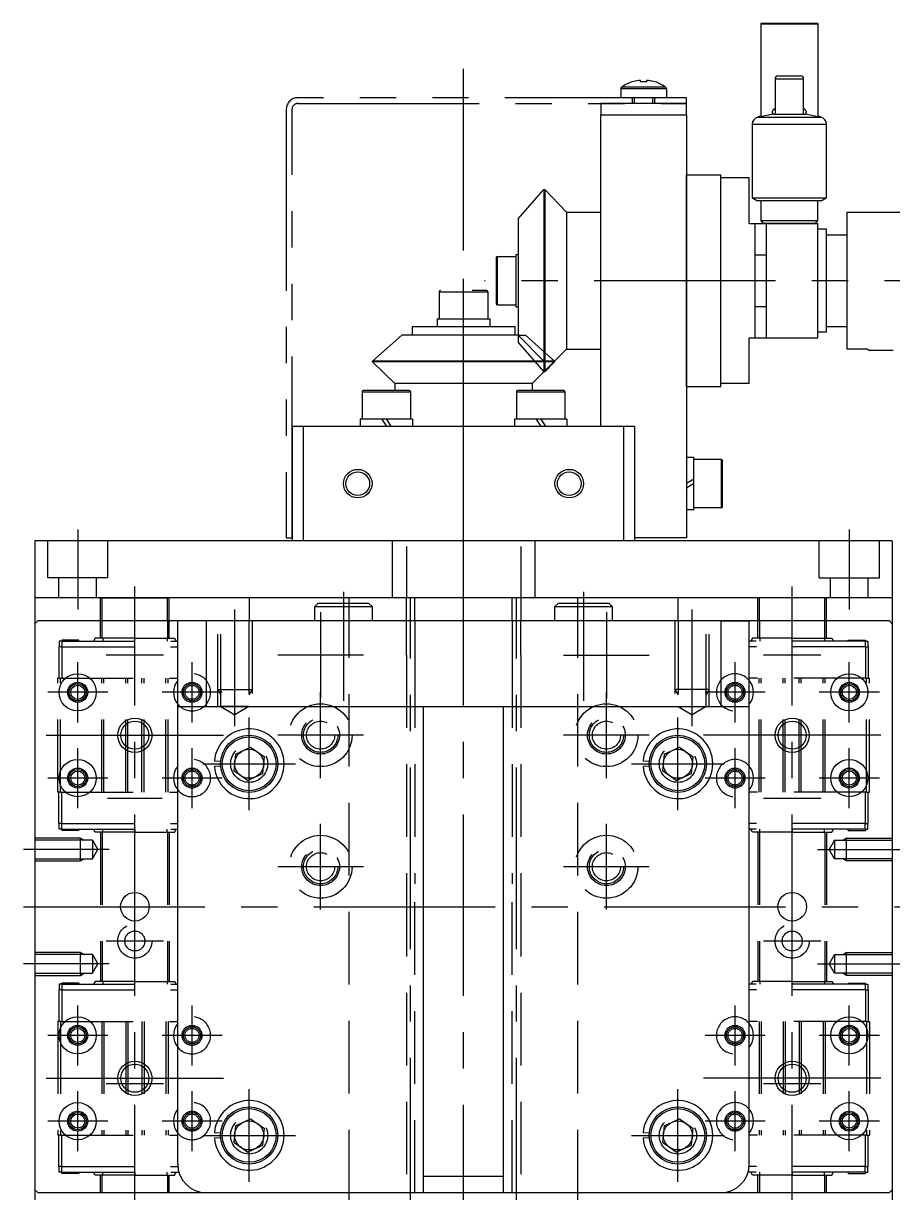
# Model space of a CAD drawing. Extents: x -62 to 551, y -16 to 598.
# Drawn here: x 321.6 to 473.7, y 116 to 320.5 of the extents above; entities that cross this region are included whole.
import ezdxf

# ---------------------------------------------------------------- set-up
doc = ezdxf.new("R2010")
doc.units = 0
for name, pattern in [('CENTER', [50.8, 31.75, -6.35, 6.35, -6.35]), ('DASHED', [19.05, 12.7, -6.35]), ('PHANTOM', [63.5, 31.75, -6.35, 6.35, -6.35, 6.35, -6.35])]:
    doc.linetypes.add(name, pattern=pattern)
doc.layers.get('0').update_dxf_attribs({"linetype": 'CONTINUOUS'})
doc.layers.add('CENTER', color=1, linetype='CENTER')
doc.layers.add('SCALE', color=7, linetype='CONTINUOUS')

msp = doc.modelspace()

# ---------------------------------------------------------------- linework, layer by layer
at = {"color": 7, "linetype": 'CONTINUOUS'}
for p, q in [((450.62, 320.5), (450.62, 320.38)), ((450.62, 320.38), (450.62, 304.12)), ((460.62, 320.38), (450.62, 320.38)), ((460.62, 320.5), (460.62, 320.38)), ((460.62, 320.38), (460.62, 304.12)), ((453.62, 311.3), (457.62, 311.3)), ((430.12, 309.04), (426.12, 309.04)), ((426.12, 309.04), (426.12, 307.5)), ((430.12, 309.33), (426.26, 309.33)), ((428.12, 310.29), (428.13, 310.27)), ((429.6, 310.52), (429.25, 310.52)), ((429.6, 310.27), (429.6, 310.52)), ((433.97, 309.33), (430.12, 309.33)), ((434.12, 309.04), (430.12, 309.04)), ((430.63, 310.52), (430.63, 310.27)), ((430.98, 310.52), (430.63, 310.52)), ((432.1, 310.27), (432.11, 310.29)), ((434.12, 309.04), (434.12, 307.5)), ((453.12, 310.8), (458.12, 310.8)), ((430.12, 307.5), (426.12, 307.5)), ((428.12, 307.3), (428.12, 306.5)), ((434.12, 307.5), (430.12, 307.5)), ((432.12, 306.5), (432.12, 307.3)), ((422.62, 306.5), (422.62, 304.5)), ((437.62, 306.5), (422.62, 306.5)), ((437.62, 304.5), (437.62, 306.5)), ((422.62, 304.5), (437.62, 304.5)), ((422.62, 250), (422.62, 304.5)), ((437.62, 304.5), (437.62, 230.5)), ((449.12, 302.86), (462.12, 302.86)), ((450.09, 304.12), (461.14, 304.12)), ((452.78, 304.62), (458.45, 304.62)), ((437.62, 257), (437.62, 294)), ((443.62, 257), (443.62, 294)), ((448.62, 293.5), (443.62, 293.5)), ((448.62, 285.5), (448.62, 293.5)), ((408.18, 286.32), (412.69, 291.43)), ((412.69, 291.43), (412.83, 291.43)), ((412.69, 291.43), (412.69, 275.5)), ((412.83, 291.43), (412.83, 275.5)), ((412.83, 291.43), (416.62, 287.5)), ((449.12, 290), (462.12, 290)), ((449.98, 289.5), (461.25, 289.5)), ((408.18, 286.32), (408.18, 275.5)), ((416.62, 287.5), (422.62, 287.5)), ((416.62, 287.5), (416.62, 275.5)), ((465.72, 287.5), (485.86, 287.5)), ((465.72, 263.5), (465.72, 287.5)), ((449.62, 265.5), (449.62, 285.5)), ((450.62, 286), (460.62, 286)), ((451.62, 265.5), (451.62, 285.5)), ((460.62, 265.5), (460.62, 285.5)), ((460.62, 266.5), (460.62, 284.5)), ((462.12, 284.5), (460.62, 284.5)), ((462.12, 266.5), (462.12, 284.5)), ((462.12, 283.5), (465.72, 283.5)), ((404.32, 279.5), (404.32, 271.5)), ((404.57, 279.75), (407.82, 279.75)), ((404.57, 271.25), (404.57, 279.75)), ((407.82, 280.1), (408.18, 280.1)), ((407.82, 270.9), (407.82, 280.1)), ((408.18, 275.5), (408.18, 265.94)), ((412.69, 275.5), (412.69, 259.58)), ((412.83, 275.5), (412.83, 259.58)), ((416.62, 275.5), (416.62, 263.5)), ((394.37, 273.55), (394.37, 268.8)), ((394.37, 273.55), (400.21, 273.55)), ((402.62, 273.8), (400.11, 273.8)), ((400.21, 273.55), (402.87, 273.55)), ((402.87, 273.55), (402.87, 268.8)), ((404.57, 271.25), (407.82, 271.25)), ((407.82, 270.9), (408.18, 270.9)), ((394.02, 268.8), (394.02, 267.5)), ((394.02, 268.8), (403.22, 268.8)), ((403.22, 268.8), (403.22, 267.5)), ((382.69, 261.43), (387.8, 265.94)), ((408.18, 265.94), (387.8, 265.94)), ((389.62, 267.5), (389.62, 265.94)), ((389.62, 267.5), (407.62, 267.5)), ((407.62, 267.5), (407.62, 265.94)), ((408.18, 265.94), (412.69, 261.43)), ((462.12, 266.5), (460.62, 266.5)), ((462.12, 267.5), (465.72, 267.5)), ((448.62, 257.5), (448.62, 265.5)), ((416.62, 263.5), (410.62, 257.5)), ((416.62, 263.5), (422.62, 263.5)), ((469.22, 263.5), (465.72, 263.5)), ((469.29, 263.51), (469.66, 263.3)), ((473.77, 263.3), (469.66, 263.3)), ((382.69, 261.29), (382.69, 261.43)), ((414.54, 261.43), (382.69, 261.43)), ((386.62, 257.5), (382.69, 261.29)), ((414.54, 261.29), (382.69, 261.29)), ((414.54, 261.29), (412.83, 259.58)), ((414.54, 261.43), (414.54, 261.29)), ((412.83, 259.58), (412.69, 259.58)), ((380.87, 256.05), (389.37, 256.05)), ((380.87, 256.05), (380.87, 251.3)), ((389.12, 256.3), (381.12, 256.3)), ((386.62, 257.5), (386.62, 256.3)), ((410.62, 257.5), (386.62, 257.5)), ((389.37, 256.05), (389.37, 251.3)), ((407.87, 256.05), (407.87, 251.3)), ((407.87, 256.05), (416.37, 256.05)), ((416.12, 256.3), (408.12, 256.3)), ((410.62, 257.5), (410.62, 256.3)), ((416.37, 256.05), (416.37, 251.3)), ((448.62, 257.5), (443.62, 257.5)), ((370.62, 250), (368.62, 250)), ((368.62, 250), (368.62, 230)), ((370.62, 230), (370.62, 250)), ((426.62, 250), (370.62, 250)), ((380.52, 251.3), (380.52, 250)), ((389.7, 251.3), (380.52, 251.3)), ((384.31, 251.3), (385.12, 250)), ((385.12, 251.3), (385.93, 250)), ((389.7, 251.3), (389.7, 250)), ((407.52, 251.3), (407.52, 250)), ((416.7, 251.3), (407.52, 251.3)), ((411.33, 251.3), (412.14, 250)), ((412.14, 251.3), (412.95, 250)), ((416.7, 251.3), (416.7, 250)), ((428.62, 250), (422.62, 250)), ((426.62, 250), (426.62, 230)), ((428.62, 230.5), (428.62, 250)), ((438.92, 244.6), (437.62, 244.6)), ((438.92, 235.4), (438.92, 244.6)), ((443.67, 244.25), (438.92, 244.25)), ((443.67, 244.25), (443.67, 240)), ((443.92, 240), (443.92, 244)), ((438.92, 240.81), (437.62, 240)), ((438.92, 240), (437.62, 239.19)), ((443.67, 240), (443.67, 235.75)), ((443.92, 236), (443.92, 240)), ((438.92, 235.4), (437.62, 235.4)), ((443.67, 235.75), (438.92, 235.75)), ((473.62, 230), (323.62, 230)), ((323.62, 230), (323.62, 0)), ((428.62, 230), (368.62, 230)), ((428.62, 230), (428.62, 230.5)), ((437.62, 230.5), (428.62, 230.5)), ((473.62, 230), (473.62, 0)), ((473.62, 220), (323.62, 220)), ((335.12, 220), (347.12, 220)), ((335.12, 216), (335.12, 220)), ((335.42, 216), (335.42, 220)), ((346.82, 216), (346.82, 220)), ((347.12, 216), (347.12, 220)), ((361.12, 220), (361.12, 216)), ((372.62, 218.5), (373.22, 219.1)), ((373.22, 219.1), (382.02, 219.1)), ((382.02, 219.1), (382.62, 218.5)), ((388.62, 216), (388.62, 220)), ((390.12, 216), (390.12, 220)), ((407.12, 216), (407.12, 220)), ((408.62, 220), (408.62, 216)), ((414.62, 218.5), (415.22, 219.1)), ((415.22, 219.1), (424.02, 219.1)), ((424.02, 219.1), (424.62, 218.5)), ((436.12, 220), (436.12, 216)), ((462.12, 220), (450.12, 220)), ((450.12, 216), (450.12, 220)), ((450.42, 216), (450.42, 220)), ((461.82, 216), (461.82, 220)), ((462.12, 216), (462.12, 220)), ((372.62, 218.5), (382.62, 218.5)), ((372.62, 216), (372.62, 218.5)), ((382.62, 218.5), (382.62, 216)), ((414.62, 218.5), (424.62, 218.5)), ((414.62, 216), (414.62, 218.5)), ((424.62, 218.5), (424.62, 216)), ((324.12, 216), (323.62, 215.5)), ((324.12, 216), (323.62, 215.5)), ((323.62, 215.5), (323.62, 116.5)), ((323.62, 215.5), (323.62, 116.5)), ((473.12, 216), (324.12, 216)), ((348.62, 121), (348.62, 216)), ((353.62, 216), (348.62, 216)), ((353.62, 216), (353.62, 201)), ((443.62, 216), (443.62, 201)), ((443.62, 216), (448.62, 216)), ((448.62, 121), (448.62, 216)), ((473.12, 216), (473.62, 215.5)), ((473.12, 216), (473.62, 215.5)), ((473.62, 215.5), (473.62, 116.5)), ((473.62, 215.5), (473.62, 116.5)), ((348.62, 201), (448.62, 201)), ((391.62, 116), (391.62, 201)), ((405.62, 116), (405.62, 201)), ((358.72, 192.69), (358.45, 189.77)), ((358.72, 192.69), (361.38, 193.92)), ((361.38, 193.92), (363.78, 192.23)), ((363.52, 189.31), (363.78, 192.23)), ((433.72, 192.69), (433.45, 189.77)), ((433.72, 192.69), (436.38, 193.92)), ((436.38, 193.92), (438.78, 192.23)), ((438.52, 189.31), (438.78, 192.23)), ((356.13, 191.39), (355.04, 191.48)), ((356.13, 190.61), (355.04, 190.52)), ((431.13, 191.39), (430.04, 191.48)), ((431.13, 190.61), (430.04, 190.52)), ((360.85, 188.08), (358.45, 189.77)), ((360.85, 188.08), (363.52, 189.31)), ((435.85, 188.08), (433.45, 189.77)), ((435.85, 188.08), (438.52, 189.31)), ((358.72, 127.69), (361.38, 128.92)), ((361.38, 128.92), (363.78, 127.23)), ((433.72, 127.69), (436.38, 128.92)), ((436.38, 128.92), (438.78, 127.23)), ((358.72, 127.69), (358.45, 124.77)), ((363.52, 124.31), (363.78, 127.23)), ((433.72, 127.69), (433.45, 124.77)), ((438.52, 124.31), (438.78, 127.23)), ((356.13, 126.39), (355.04, 126.48)), ((356.13, 125.61), (355.04, 125.52)), ((360.85, 123.08), (358.45, 124.77)), ((431.13, 126.39), (430.04, 126.48)), ((431.13, 125.61), (430.04, 125.52)), ((435.85, 123.08), (433.45, 124.77)), ((360.85, 123.08), (363.52, 124.31)), ((435.85, 123.08), (438.52, 124.31)), ((391.62, 118.86), (405.62, 118.86)), ((324.12, 116), (323.62, 116.5)), ((324.12, 116), (323.62, 116.5)), ((324.12, 116), (473.12, 116)), ((473.12, 116), (473.62, 116.5)), ((473.12, 116), (473.62, 116.5))]:
    msp.add_line(p, q, dxfattribs=at)
at = {"color": 3, "linetype": 'PHANTOM'}
for p, q in [((437.62, 307.5), (369.62, 307.5)), ((437.62, 306.5), (437.62, 307.5)), ((437.62, 306.5), (437.62, 307.5)), ((367.62, 305.5), (367.62, 230.5)), ((368.62, 230.5), (368.62, 305.5)), ((369.62, 306.5), (437.62, 306.5)), ((367.62, 230.5), (368.62, 230.5))]:
    msp.add_line(p, q, dxfattribs=at)
at = {"color": 3, "linetype": 'CONTINUOUS'}
for p, q in [((428.5, 307.5), (428.5, 306.5)), ((431.74, 306.5), (431.74, 307.5))]:
    msp.add_line(p, q, dxfattribs=at)
at = {"color": 7}
msp.add_line((460.12, 285.5), (451.12, 285.5), dxfattribs=at)
at = {"color": 3, "linetype": 'DASHED'}
for p, q in [((408.18, 265.94), (409.44, 265.94)), ((408.18, 265.94), (408.18, 264.68)), ((409.44, 265.94), (414.54, 261.43)), ((408.18, 264.68), (412.69, 259.58)), ((469.22, 263.56), (469.29, 263.51)), ((325.87, 223.5), (325.87, 230)), ((336.37, 223.5), (336.37, 230)), ((386.12, 230), (386.12, 220)), ((411.12, 230), (411.12, 220)), ((460.87, 223.5), (460.87, 230)), ((471.37, 223.5), (471.37, 230)), ((388.62, 229), (388.62, 220)), ((408.62, 229), (408.62, 220)), ((336.37, 223.5), (325.87, 223.5)), ((327.82, 220), (327.82, 223.5)), ((334.42, 220), (334.42, 223.5)), ((460.87, 223.5), (471.37, 223.5)), ((462.82, 220), (462.82, 223.5)), ((469.42, 220), (469.42, 223.5)), ((378.62, 0), (378.62, 220)), ((418.62, 0), (418.62, 220)), ((335.12, 212.95), (335.12, 216)), ((335.42, 212.95), (335.42, 216)), ((346.82, 216), (346.82, 212.95)), ((347.12, 212.95), (347.12, 216)), ((355.62, 201), (355.62, 216)), ((356.16, 201), (356.16, 216)), ((361.08, 216), (361.08, 201)), ((361.62, 216), (361.62, 201)), ((388.62, 210), (388.62, 216)), ((388.62, 210), (388.62, 216)), ((390.12, 216), (390.12, 210)), ((390.12, 216), (390.12, 210)), ((407.12, 216), (407.12, 210)), ((407.12, 216), (407.12, 210)), ((408.62, 210), (408.62, 216)), ((408.62, 210), (408.62, 216)), ((435.62, 216), (435.62, 201)), ((436.16, 216), (436.16, 201)), ((441.08, 201), (441.08, 216)), ((441.62, 201), (441.62, 216)), ((450.12, 212.95), (450.12, 216)), ((450.42, 216), (450.42, 212.95)), ((461.82, 212.95), (461.82, 216)), ((462.12, 212.95), (462.12, 216)), ((334.19, 212.95), (333.89, 212.45)), ((335.49, 212.95), (334.19, 212.95)), ((335.49, 212.95), (335.49, 212.45)), ((341.12, 212.95), (335.49, 212.95)), ((341.12, 212.95), (346.75, 212.95)), ((341.12, 212.45), (341.12, 212.95)), ((346.75, 212.95), (346.75, 212.45)), ((346.75, 212.95), (348.05, 212.95)), ((348.05, 212.95), (348.35, 212.45)), ((449.19, 212.95), (448.89, 212.45)), ((450.49, 212.95), (449.19, 212.95)), ((450.49, 212.95), (450.49, 212.45)), ((456.12, 212.95), (450.49, 212.95)), ((456.12, 212.95), (461.75, 212.95)), ((456.12, 212.45), (456.12, 212.95)), ((461.75, 212.95), (461.75, 212.45)), ((461.75, 212.95), (463.05, 212.95)), ((463.05, 212.95), (463.35, 212.45)), ((328.32, 211.45), (327.82, 211.45)), ((327.82, 211.45), (327.82, 205.95)), ((327.87, 212.45), (327.87, 211.45)), ((328.37, 212.45), (327.87, 212.45)), ((328.32, 212.65), (328.32, 212.45)), ((331.32, 212.65), (328.32, 212.65)), ((328.32, 211.45), (348.62, 211.45)), ((328.32, 211.45), (328.32, 205.95)), ((328.37, 212.45), (348.62, 212.45)), ((328.37, 212.45), (328.37, 211.45)), ((331.32, 212.45), (331.32, 212.65)), ((468.87, 212.45), (448.62, 212.45)), ((468.92, 211.45), (448.62, 211.45)), ((465.92, 212.45), (465.92, 212.65)), ((465.92, 212.65), (468.92, 212.65)), ((468.87, 212.45), (468.87, 211.45)), ((468.87, 212.45), (469.37, 212.45)), ((468.92, 212.65), (468.92, 212.45)), ((468.92, 211.45), (468.92, 205.95)), ((468.92, 211.45), (469.42, 211.45)), ((469.37, 212.45), (469.37, 211.45)), ((469.42, 211.45), (469.42, 205.95)), ((388.62, 210), (388.62, 170)), ((388.62, 210), (388.62, 170)), ((390.12, 210), (390.12, 170)), ((390.12, 210), (390.12, 170)), ((407.12, 210), (407.12, 170)), ((407.12, 210), (407.12, 170)), ((408.62, 210), (408.62, 170)), ((408.62, 210), (408.62, 170)), ((327.62, 186.05), (327.62, 205.95)), ((328.12, 205.95), (327.62, 205.95)), ((328.12, 205.95), (348.62, 205.95)), ((328.12, 186.05), (328.12, 205.95)), ((335.32, 186.05), (335.32, 205.95)), ((335.72, 186.05), (335.72, 205.95)), ((339.52, 186.05), (339.52, 205.95)), ((339.92, 186.05), (339.92, 205.95)), ((342.32, 186.05), (342.32, 205.95)), ((342.72, 186.05), (342.72, 205.95)), ((346.52, 186.05), (346.52, 205.95)), ((346.92, 186.05), (346.92, 205.95)), ((469.12, 205.95), (448.62, 205.95)), ((450.32, 186.05), (450.32, 205.95)), ((450.72, 186.05), (450.72, 205.95)), ((454.52, 186.05), (454.52, 205.95)), ((454.92, 186.05), (454.92, 205.95)), ((457.32, 186.05), (457.32, 205.95)), ((457.72, 186.05), (457.72, 205.95)), ((461.52, 186.05), (461.52, 205.95)), ((461.92, 186.05), (461.92, 205.95)), ((469.12, 186.05), (469.12, 205.95)), ((469.12, 205.95), (469.62, 205.95)), ((469.62, 186.05), (469.62, 205.95)), ((355.62, 204), (361.62, 204)), ((355.62, 204), (356.16, 203.06)), ((361.62, 204), (361.08, 203.06)), ((441.62, 204), (435.62, 204)), ((435.62, 204), (436.16, 203.06)), ((441.62, 204), (441.08, 203.06)), ((356.16, 201), (358.62, 199.58)), ((361.08, 201), (356.16, 201)), ((361.08, 201), (358.62, 199.58)), ((436.16, 201), (441.08, 201)), ((436.16, 201), (438.62, 199.58)), ((441.08, 201), (438.62, 199.58)), ((328.12, 186.05), (327.62, 186.05)), ((327.82, 180.55), (327.82, 186.05)), ((328.12, 186.05), (348.62, 186.05)), ((328.32, 180.55), (328.32, 186.05)), ((469.12, 186.05), (448.62, 186.05)), ((468.92, 180.55), (468.92, 186.05)), ((469.12, 186.05), (469.62, 186.05)), ((469.42, 180.55), (469.42, 186.05)), ((328.32, 180.55), (327.82, 180.55)), ((327.87, 179.55), (327.87, 180.55)), ((328.32, 180.55), (348.62, 180.55)), ((328.37, 179.55), (328.37, 180.55)), ((468.92, 180.55), (448.62, 180.55)), ((468.87, 179.55), (468.87, 180.55)), ((468.92, 180.55), (469.42, 180.55)), ((469.37, 179.55), (469.37, 180.55)), ((331.62, 178), (323.62, 178)), ((328.37, 179.55), (327.87, 179.55)), ((328.32, 179.55), (328.32, 179.35)), ((331.32, 179.35), (328.32, 179.35)), ((328.37, 179.55), (348.62, 179.55)), ((331.32, 179.35), (331.32, 179.55)), ((331.62, 178), (332.27, 177.62)), ((331.62, 174), (331.62, 178)), ((334.19, 179.05), (333.89, 179.55)), ((335.49, 179.05), (334.19, 179.05)), ((335.12, 179.05), (335.12, 152.95)), ((335.42, 179.05), (335.42, 152.95)), ((335.49, 179.05), (335.49, 179.55)), ((341.12, 179.05), (335.49, 179.05)), ((341.12, 179.55), (341.12, 179.05)), ((341.12, 179.05), (346.75, 179.05)), ((346.75, 179.05), (346.75, 179.55)), ((346.75, 179.05), (348.05, 179.05)), ((346.82, 179.05), (346.82, 152.95)), ((347.12, 179.05), (347.12, 152.95)), ((348.05, 179.05), (348.35, 179.55)), ((468.87, 179.55), (448.62, 179.55)), ((449.19, 179.05), (448.89, 179.55)), ((450.49, 179.05), (449.19, 179.05)), ((450.12, 179.05), (450.12, 152.95)), ((450.42, 179.05), (450.42, 152.95)), ((450.49, 179.05), (450.49, 179.55)), ((456.12, 179.05), (450.49, 179.05)), ((456.12, 179.55), (456.12, 179.05)), ((456.12, 179.05), (461.75, 179.05)), ((461.75, 179.05), (461.75, 179.55)), ((461.75, 179.05), (463.05, 179.05)), ((461.82, 179.05), (461.82, 152.95)), ((462.12, 179.05), (462.12, 152.95)), ((463.05, 179.05), (463.35, 179.55)), ((465.62, 178), (464.96, 177.62)), ((465.62, 178), (473.62, 178)), ((465.62, 174), (465.62, 178)), ((465.92, 179.35), (465.92, 179.55)), ((465.92, 179.35), (468.92, 179.35)), ((468.87, 179.55), (469.37, 179.55)), ((468.92, 179.55), (468.92, 179.35)), ((333.72, 177.62), (323.62, 177.62)), ((333.72, 177.62), (334.65, 176)), ((333.72, 177.62), (333.72, 174.38)), ((333.72, 174.38), (334.65, 176)), ((463.52, 177.62), (462.58, 176)), ((463.52, 174.38), (462.58, 176)), ((463.52, 177.62), (473.62, 177.62)), ((463.52, 177.62), (463.52, 174.38)), ((323.62, 174.38), (333.72, 174.38)), ((323.62, 174), (331.62, 174)), ((331.62, 174), (332.27, 174.38)), ((473.62, 174.38), (463.52, 174.38)), ((465.62, 174), (464.96, 174.38)), ((473.62, 174), (465.62, 174)), ((388.62, 170), (388.62, 116)), ((390.12, 116), (390.12, 170)), ((407.12, 116), (407.12, 170)), ((408.62, 170), (408.62, 116)), ((331.62, 158), (323.62, 158)), ((333.72, 157.62), (323.62, 157.62)), ((331.62, 158), (332.27, 157.62)), ((331.62, 154), (331.62, 158)), ((333.72, 157.62), (334.65, 156)), ((333.72, 157.62), (333.72, 154.38)), ((463.52, 157.62), (462.58, 156)), ((463.52, 157.62), (473.62, 157.62)), ((463.52, 157.62), (463.52, 154.38)), ((465.62, 158), (464.96, 157.62)), ((465.62, 158), (473.62, 158)), ((465.62, 154), (465.62, 158)), ((333.72, 154.38), (334.65, 156)), ((463.52, 154.38), (462.58, 156)), ((323.62, 154.38), (333.72, 154.38)), ((323.62, 154), (331.62, 154)), ((331.62, 154), (332.27, 154.38)), ((473.62, 154.38), (463.52, 154.38)), ((465.62, 154), (464.96, 154.38)), ((473.62, 154), (465.62, 154)), ((327.82, 151.45), (327.82, 145.95)), ((328.32, 151.45), (327.82, 151.45)), ((327.87, 152.45), (327.87, 151.45)), ((328.37, 152.45), (327.87, 152.45)), ((328.32, 152.45), (328.32, 152.65)), ((331.32, 152.65), (328.32, 152.65)), ((328.32, 151.45), (348.62, 151.45)), ((328.32, 151.45), (328.32, 145.95)), ((328.37, 152.45), (348.62, 152.45)), ((328.37, 152.45), (328.37, 151.45)), ((331.32, 152.65), (331.32, 152.45)), ((334.19, 152.95), (333.89, 152.45)), ((335.49, 152.95), (334.19, 152.95)), ((341.12, 152.95), (335.49, 152.95)), ((335.49, 152.95), (335.49, 152.45)), ((341.12, 152.95), (346.75, 152.95)), ((341.12, 152.45), (341.12, 152.95)), ((346.75, 152.95), (348.05, 152.95)), ((346.75, 152.95), (346.75, 152.45)), ((348.05, 152.95), (348.35, 152.45)), ((468.87, 152.45), (448.62, 152.45)), ((468.92, 151.45), (448.62, 151.45)), ((449.19, 152.95), (448.89, 152.45)), ((450.49, 152.95), (449.19, 152.95)), ((456.12, 152.95), (450.49, 152.95)), ((450.49, 152.95), (450.49, 152.45)), ((456.12, 152.95), (461.75, 152.95)), ((456.12, 152.45), (456.12, 152.95)), ((461.75, 152.95), (461.75, 152.45)), ((461.75, 152.95), (463.05, 152.95)), ((463.05, 152.95), (463.35, 152.45)), ((465.92, 152.65), (465.92, 152.45)), ((465.92, 152.65), (468.92, 152.65)), ((468.87, 152.45), (468.87, 151.45)), ((468.87, 152.45), (469.37, 152.45)), ((468.92, 152.45), (468.92, 152.65)), ((468.92, 151.45), (468.92, 145.95)), ((468.92, 151.45), (469.42, 151.45)), ((469.37, 152.45), (469.37, 151.45)), ((469.42, 151.45), (469.42, 145.95)), ((327.62, 145.95), (327.62, 126.05)), ((328.12, 145.95), (327.62, 145.95)), ((328.12, 145.95), (348.62, 145.95)), ((328.12, 145.95), (328.12, 126.05)), ((335.32, 145.95), (335.32, 126.05)), ((335.72, 145.95), (335.72, 126.05)), ((339.52, 145.95), (339.52, 126.05)), ((339.92, 145.95), (339.92, 126.05)), ((342.32, 145.95), (342.32, 126.05)), ((342.72, 145.95), (342.72, 126.05)), ((346.52, 145.95), (346.52, 126.05)), ((346.92, 145.95), (346.92, 126.05)), ((469.12, 145.95), (448.62, 145.95)), ((450.32, 145.95), (450.32, 126.05)), ((450.72, 145.95), (450.72, 126.05)), ((454.52, 145.95), (454.52, 126.05)), ((454.92, 145.95), (454.92, 126.05)), ((457.32, 145.95), (457.32, 126.05)), ((457.72, 145.95), (457.72, 126.05)), ((461.52, 145.95), (461.52, 126.05)), ((461.92, 145.95), (461.92, 126.05)), ((469.12, 145.95), (469.12, 126.05)), ((469.12, 145.95), (469.62, 145.95)), ((469.62, 145.95), (469.62, 126.05)), ((328.12, 126.05), (327.62, 126.05)), ((327.82, 120.55), (327.82, 126.05)), ((328.12, 126.05), (348.62, 126.05)), ((328.32, 120.55), (328.32, 126.05)), ((469.12, 126.05), (448.62, 126.05)), ((468.92, 120.55), (468.92, 126.05)), ((469.12, 126.05), (469.62, 126.05)), ((469.42, 120.55), (469.42, 126.05)), ((328.32, 120.55), (327.82, 120.55)), ((327.87, 119.55), (327.87, 120.55)), ((328.37, 119.55), (327.87, 119.55)), ((328.32, 120.55), (348.64, 120.55)), ((328.32, 119.35), (328.32, 119.55)), ((331.32, 119.35), (328.32, 119.35)), ((328.37, 119.55), (328.37, 120.55)), ((328.37, 119.55), (348.83, 119.55)), ((331.32, 119.55), (331.32, 119.35)), ((334.19, 119.05), (333.89, 119.55)), ((335.49, 119.05), (334.19, 119.05)), ((335.12, 116), (335.12, 119.05)), ((335.42, 116), (335.42, 119.05)), ((335.49, 119.05), (335.49, 119.55)), ((341.12, 119.05), (335.49, 119.05)), ((341.12, 119.55), (341.12, 119.05)), ((341.12, 119.05), (346.75, 119.05)), ((346.75, 119.05), (346.75, 119.55)), ((346.75, 119.05), (348.05, 119.05)), ((346.82, 119.05), (346.82, 116)), ((347.12, 116), (347.12, 119.05)), ((348.05, 119.05), (348.35, 119.55)), ((468.87, 119.55), (448.4, 119.55)), ((468.92, 120.55), (448.6, 120.55)), ((449.19, 119.05), (448.89, 119.55)), ((450.49, 119.05), (449.19, 119.05)), ((450.12, 116), (450.12, 119.05)), ((450.42, 119.05), (450.42, 116)), ((450.49, 119.05), (450.49, 119.55)), ((456.12, 119.05), (450.49, 119.05)), ((456.12, 119.55), (456.12, 119.05)), ((456.12, 119.05), (461.75, 119.05)), ((461.75, 119.05), (461.75, 119.55)), ((461.75, 119.05), (463.05, 119.05)), ((461.82, 116), (461.82, 119.05)), ((462.12, 116), (462.12, 119.05)), ((463.05, 119.05), (463.35, 119.55)), ((465.92, 119.55), (465.92, 119.35)), ((465.92, 119.35), (468.92, 119.35)), ((468.87, 119.55), (468.87, 120.55)), ((468.87, 119.55), (469.37, 119.55)), ((468.92, 120.55), (469.42, 120.55)), ((468.92, 119.35), (468.92, 119.55)), ((469.37, 119.55), (469.37, 120.55))]:
    msp.add_line(p, q, dxfattribs=at)
at = {"color": 7}
for points in [[(460.62, 320.5, 0), (460.46, 320.5, 0), (460.3, 320.5, 0), (460.14, 320.5, 0), (459.98, 320.5, 0), (459.82, 320.5, 0), (459.66, 320.5, 0), (459.51, 320.5, 0), (459.35, 320.5, 0), (459.19, 320.5, 0), (459.03, 320.5, 0), (458.87, 320.5, 0), (458.71, 320.5, 0), (458.55, 320.5, 0), (458.39, 320.5, 0), (458.24, 320.5, 0), (458.08, 320.5, 0), (457.92, 320.5, 0), (457.76, 320.5, 0), (457.6, 320.5, 0), (457.44, 320.5, 0), (457.28, 320.5, 0), (457.12, 320.5, 0), (456.97, 320.5, 0), (456.81, 320.5, 0), (456.65, 320.5, 0), (456.49, 320.5, 0), (456.33, 320.5, 0), (456.17, 320.5, 0), (456.01, 320.5, 0), (455.85, 320.5, 0), (455.7, 320.5, 0), (455.54, 320.5, 0), (455.38, 320.5, 0), (455.22, 320.5, 0), (455.06, 320.5, 0), (454.9, 320.5, 0), (454.74, 320.5, 0), (454.58, 320.5, 0), (454.43, 320.5, 0), (454.27, 320.5, 0), (454.11, 320.5, 0), (453.95, 320.5, 0), (453.79, 320.5, 0), (453.63, 320.5, 0), (453.47, 320.5, 0), (453.31, 320.5, 0), (453.16, 320.5, 0), (453, 320.5, 0), (452.84, 320.5, 0), (452.68, 320.5, 0), (452.52, 320.5, 0), (452.36, 320.5, 0), (452.2, 320.5, 0), (452.04, 320.5, 0), (451.89, 320.5, 0), (451.73, 320.5, 0), (451.57, 320.5, 0), (451.41, 320.5, 0), (451.25, 320.5, 0), (451.09, 320.5, 0), (450.93, 320.5, 0), (450.78, 320.5, 0), (450.62, 320.5, 0)], [(453.12, 310.8, 0), (453.12, 310.7, 0), (453.12, 310.6, 0), (453.12, 310.5, 0), (453.12, 310.41, 0), (453.12, 310.31, 0), (453.12, 310.21, 0), (453.12, 310.11, 0), (453.12, 310.01, 0), (453.12, 309.92, 0), (453.12, 309.82, 0), (453.12, 309.72, 0), (453.12, 309.62, 0), (453.12, 309.52, 0), (453.12, 309.43, 0), (453.12, 309.33, 0), (453.12, 309.23, 0), (453.12, 309.13, 0), (453.12, 309.03, 0), (453.12, 308.94, 0), (453.12, 308.84, 0), (453.12, 308.74, 0), (453.12, 308.64, 0), (453.12, 308.54, 0), (453.12, 308.45, 0), (453.12, 308.35, 0), (453.12, 308.25, 0), (453.12, 308.15, 0), (453.12, 308.05, 0), (453.12, 307.96, 0), (453.12, 307.86, 0), (453.12, 307.76, 0), (453.12, 307.66, 0), (453.12, 307.56, 0), (453.12, 307.46, 0), (453.12, 307.37, 0), (453.12, 307.27, 0), (453.12, 307.17, 0), (453.12, 307.07, 0), (453.12, 306.97, 0), (453.12, 306.88, 0), (453.12, 306.78, 0), (453.12, 306.68, 0), (453.12, 306.58, 0), (453.12, 306.48, 0), (453.12, 306.39, 0), (453.12, 306.29, 0), (453.12, 306.19, 0), (453.12, 306.09, 0), (453.12, 305.99, 0), (453.12, 305.9, 0), (453.12, 305.8, 0), (453.12, 305.7, 0), (453.12, 305.6, 0), (453.12, 305.5, 0), (453.12, 305.4, 0), (453.12, 305.31, 0), (453.12, 305.21, 0), (453.12, 305.11, 0), (453.12, 305.01, 0), (453.12, 304.92, 0), (453.12, 304.82, 0), (453.12, 304.72, 0), (453.12, 304.62, 0)], [(458.12, 304.62, 0), (458.12, 304.72, 0), (458.12, 304.82, 0), (458.12, 304.92, 0), (458.12, 305.01, 0), (458.12, 305.11, 0), (458.12, 305.21, 0), (458.12, 305.31, 0), (458.12, 305.4, 0), (458.12, 305.5, 0), (458.12, 305.6, 0), (458.12, 305.7, 0), (458.12, 305.8, 0), (458.12, 305.9, 0), (458.12, 305.99, 0), (458.12, 306.09, 0), (458.12, 306.19, 0), (458.12, 306.29, 0), (458.12, 306.39, 0), (458.12, 306.48, 0), (458.12, 306.58, 0), (458.12, 306.68, 0), (458.12, 306.78, 0), (458.12, 306.88, 0), (458.12, 306.97, 0), (458.12, 307.07, 0), (458.12, 307.17, 0), (458.12, 307.27, 0), (458.12, 307.37, 0), (458.12, 307.46, 0), (458.12, 307.56, 0), (458.12, 307.66, 0), (458.12, 307.76, 0), (458.12, 307.86, 0), (458.12, 307.96, 0), (458.12, 308.05, 0), (458.12, 308.15, 0), (458.12, 308.25, 0), (458.12, 308.35, 0), (458.12, 308.45, 0), (458.12, 308.54, 0), (458.12, 308.64, 0), (458.12, 308.74, 0), (458.12, 308.84, 0), (458.12, 308.94, 0), (458.12, 309.03, 0), (458.12, 309.13, 0), (458.12, 309.23, 0), (458.12, 309.33, 0), (458.12, 309.43, 0), (458.12, 309.52, 0), (458.12, 309.62, 0), (458.12, 309.72, 0), (458.12, 309.82, 0), (458.12, 309.92, 0), (458.12, 310.01, 0), (458.12, 310.11, 0), (458.12, 310.21, 0), (458.12, 310.31, 0), (458.12, 310.41, 0), (458.12, 310.5, 0), (458.12, 310.6, 0), (458.12, 310.7, 0), (458.12, 310.8, 0)], [(449.12, 302.86, 0), (449.12, 302.66, 0), (449.12, 302.45, 0), (449.12, 302.25, 0), (449.12, 302.05, 0), (449.12, 301.84, 0), (449.12, 301.64, 0), (449.12, 301.43, 0), (449.12, 301.23, 0), (449.12, 301.02, 0), (449.12, 300.82, 0), (449.12, 300.62, 0), (449.12, 300.41, 0), (449.12, 300.21, 0), (449.12, 300, 0), (449.12, 299.8, 0), (449.12, 299.59, 0), (449.12, 299.39, 0), (449.12, 299.19, 0), (449.12, 298.98, 0), (449.12, 298.78, 0), (449.12, 298.57, 0), (449.12, 298.37, 0), (449.12, 298.17, 0), (449.12, 297.96, 0), (449.12, 297.76, 0), (449.12, 297.55, 0), (449.12, 297.35, 0), (449.12, 297.14, 0), (449.12, 296.94, 0), (449.12, 296.74, 0), (449.12, 296.53, 0), (449.12, 296.33, 0), (449.12, 296.12, 0), (449.12, 295.92, 0), (449.12, 295.72, 0), (449.12, 295.51, 0), (449.12, 295.31, 0), (449.12, 295.1, 0), (449.12, 294.9, 0), (449.12, 294.69, 0), (449.12, 294.49, 0), (449.12, 294.29, 0), (449.12, 294.08, 0), (449.12, 293.88, 0), (449.12, 293.68, 0), (449.12, 293.47, 0), (449.12, 293.27, 0), (449.12, 293.06, 0), (449.12, 292.86, 0), (449.12, 292.65, 0), (449.12, 292.45, 0), (449.12, 292.24, 0), (449.12, 292.04, 0), (449.12, 291.84, 0), (449.12, 291.63, 0), (449.12, 291.43, 0), (449.12, 291.23, 0), (449.12, 291.02, 0), (449.12, 290.82, 0), (449.12, 290.61, 0), (449.12, 290.41, 0), (449.12, 290.2, 0), (449.12, 290, 0)], [(462.12, 290, 0), (462.12, 290.2, 0), (462.12, 290.41, 0), (462.12, 290.61, 0), (462.12, 290.82, 0), (462.12, 291.02, 0), (462.12, 291.23, 0), (462.12, 291.43, 0), (462.12, 291.63, 0), (462.12, 291.84, 0), (462.12, 292.04, 0), (462.12, 292.24, 0), (462.12, 292.45, 0), (462.12, 292.65, 0), (462.12, 292.86, 0), (462.12, 293.06, 0), (462.12, 293.27, 0), (462.12, 293.47, 0), (462.12, 293.68, 0), (462.12, 293.88, 0), (462.12, 294.08, 0), (462.12, 294.29, 0), (462.12, 294.49, 0), (462.12, 294.69, 0), (462.12, 294.9, 0), (462.12, 295.1, 0), (462.12, 295.31, 0), (462.12, 295.51, 0), (462.12, 295.72, 0), (462.12, 295.92, 0), (462.12, 296.12, 0), (462.12, 296.33, 0), (462.12, 296.53, 0), (462.12, 296.74, 0), (462.12, 296.94, 0), (462.12, 297.14, 0), (462.12, 297.35, 0), (462.12, 297.55, 0), (462.12, 297.76, 0), (462.12, 297.96, 0), (462.12, 298.17, 0), (462.12, 298.37, 0), (462.12, 298.57, 0), (462.12, 298.78, 0), (462.12, 298.98, 0), (462.12, 299.19, 0), (462.12, 299.39, 0), (462.12, 299.59, 0), (462.12, 299.8, 0), (462.12, 300, 0), (462.12, 300.21, 0), (462.12, 300.41, 0), (462.12, 300.62, 0), (462.12, 300.82, 0), (462.12, 301.02, 0), (462.12, 301.23, 0), (462.12, 301.43, 0), (462.12, 301.64, 0), (462.12, 301.84, 0), (462.12, 302.05, 0), (462.12, 302.25, 0), (462.12, 302.45, 0), (462.12, 302.66, 0), (462.12, 302.86, 0)], [(449.12, 290, 0), (449.13, 289.99, 0), (449.14, 289.98, 0), (449.16, 289.98, 0), (449.17, 289.97, 0), (449.19, 289.96, 0), (449.2, 289.95, 0), (449.21, 289.94, 0), (449.23, 289.94, 0), (449.24, 289.93, 0), (449.25, 289.92, 0), (449.27, 289.91, 0), (449.28, 289.9, 0), (449.3, 289.9, 0), (449.31, 289.89, 0), (449.32, 289.88, 0), (449.34, 289.87, 0), (449.35, 289.86, 0), (449.36, 289.86, 0), (449.38, 289.85, 0), (449.39, 289.84, 0), (449.41, 289.83, 0), (449.42, 289.83, 0), (449.43, 289.82, 0), (449.45, 289.81, 0), (449.46, 289.8, 0), (449.47, 289.79, 0), (449.49, 289.79, 0), (449.5, 289.78, 0), (449.52, 289.77, 0), (449.53, 289.76, 0), (449.54, 289.75, 0), (449.56, 289.75, 0), (449.57, 289.74, 0), (449.58, 289.73, 0), (449.6, 289.72, 0), (449.61, 289.71, 0), (449.63, 289.71, 0), (449.64, 289.7, 0), (449.65, 289.69, 0), (449.67, 289.68, 0), (449.68, 289.67, 0), (449.69, 289.67, 0), (449.71, 289.66, 0), (449.72, 289.65, 0), (449.74, 289.64, 0), (449.75, 289.63, 0), (449.76, 289.63, 0), (449.78, 289.62, 0), (449.79, 289.61, 0), (449.8, 289.6, 0), (449.82, 289.59, 0), (449.83, 289.59, 0), (449.84, 289.58, 0), (449.86, 289.57, 0), (449.87, 289.56, 0), (449.89, 289.56, 0), (449.9, 289.55, 0), (449.91, 289.54, 0), (449.93, 289.53, 0), (449.94, 289.52, 0), (449.95, 289.52, 0), (449.97, 289.51, 0), (449.98, 289.5, 0)], [(450.62, 289.5, 0), (450.62, 289.44, 0), (450.62, 289.39, 0), (450.62, 289.33, 0), (450.62, 289.28, 0), (450.62, 289.22, 0), (450.62, 289.17, 0), (450.62, 289.11, 0), (450.62, 289.06, 0), (450.62, 289, 0), (450.62, 288.94, 0), (450.62, 288.89, 0), (450.62, 288.83, 0), (450.62, 288.78, 0), (450.62, 288.72, 0), (450.62, 288.67, 0), (450.62, 288.61, 0), (450.62, 288.55, 0), (450.62, 288.5, 0), (450.62, 288.44, 0), (450.62, 288.39, 0), (450.62, 288.33, 0), (450.62, 288.28, 0), (450.62, 288.22, 0), (450.62, 288.17, 0), (450.62, 288.11, 0), (450.62, 288.05, 0), (450.62, 288, 0), (450.62, 287.94, 0), (450.62, 287.89, 0), (450.62, 287.83, 0), (450.62, 287.78, 0), (450.62, 287.72, 0), (450.62, 287.67, 0), (450.62, 287.61, 0), (450.62, 287.56, 0), (450.62, 287.5, 0), (450.62, 287.44, 0), (450.62, 287.39, 0), (450.62, 287.33, 0), (450.62, 287.28, 0), (450.62, 287.22, 0), (450.62, 287.17, 0), (450.62, 287.11, 0), (450.62, 287.06, 0), (450.62, 287, 0), (450.62, 286.94, 0), (450.62, 286.89, 0), (450.62, 286.83, 0), (450.62, 286.78, 0), (450.62, 286.72, 0), (450.62, 286.67, 0), (450.62, 286.61, 0), (450.62, 286.55, 0), (450.62, 286.5, 0), (450.62, 286.44, 0), (450.62, 286.39, 0), (450.62, 286.33, 0), (450.62, 286.28, 0), (450.62, 286.22, 0), (450.62, 286.17, 0), (450.62, 286.11, 0), (450.62, 286.05, 0), (450.62, 286, 0)], [(460.62, 286, 0), (460.62, 286.05, 0), (460.62, 286.11, 0), (460.62, 286.17, 0), (460.62, 286.22, 0), (460.62, 286.28, 0), (460.62, 286.33, 0), (460.62, 286.39, 0), (460.62, 286.44, 0), (460.62, 286.5, 0), (460.62, 286.55, 0), (460.62, 286.61, 0), (460.62, 286.67, 0), (460.62, 286.72, 0), (460.62, 286.78, 0), (460.62, 286.83, 0), (460.62, 286.89, 0), (460.62, 286.94, 0), (460.62, 287, 0), (460.62, 287.06, 0), (460.62, 287.11, 0), (460.62, 287.17, 0), (460.62, 287.22, 0), (460.62, 287.28, 0), (460.62, 287.33, 0), (460.62, 287.39, 0), (460.62, 287.44, 0), (460.62, 287.5, 0), (460.62, 287.56, 0), (460.62, 287.61, 0), (460.62, 287.67, 0), (460.62, 287.72, 0), (460.62, 287.78, 0), (460.62, 287.83, 0), (460.62, 287.89, 0), (460.62, 287.94, 0), (460.62, 288, 0), (460.62, 288.05, 0), (460.62, 288.11, 0), (460.62, 288.17, 0), (460.62, 288.22, 0), (460.62, 288.28, 0), (460.62, 288.33, 0), (460.62, 288.39, 0), (460.62, 288.44, 0), (460.62, 288.5, 0), (460.62, 288.55, 0), (460.62, 288.61, 0), (460.62, 288.67, 0), (460.62, 288.72, 0), (460.62, 288.78, 0), (460.62, 288.83, 0), (460.62, 288.89, 0), (460.62, 288.94, 0), (460.62, 289, 0), (460.62, 289.06, 0), (460.62, 289.11, 0), (460.62, 289.17, 0), (460.62, 289.22, 0), (460.62, 289.28, 0), (460.62, 289.33, 0), (460.62, 289.39, 0), (460.62, 289.44, 0), (460.62, 289.5, 0)], [(461.25, 289.5, 0), (461.26, 289.51, 0), (461.28, 289.52, 0), (461.29, 289.52, 0), (461.31, 289.53, 0), (461.32, 289.54, 0), (461.33, 289.55, 0), (461.35, 289.56, 0), (461.36, 289.56, 0), (461.37, 289.57, 0), (461.39, 289.58, 0), (461.4, 289.59, 0), (461.42, 289.59, 0), (461.43, 289.6, 0), (461.44, 289.61, 0), (461.46, 289.62, 0), (461.47, 289.63, 0), (461.48, 289.63, 0), (461.5, 289.64, 0), (461.51, 289.65, 0), (461.53, 289.66, 0), (461.54, 289.67, 0), (461.55, 289.67, 0), (461.57, 289.68, 0), (461.58, 289.69, 0), (461.59, 289.7, 0), (461.61, 289.71, 0), (461.62, 289.71, 0), (461.64, 289.72, 0), (461.65, 289.73, 0), (461.66, 289.74, 0), (461.68, 289.75, 0), (461.69, 289.75, 0), (461.7, 289.76, 0), (461.72, 289.77, 0), (461.73, 289.78, 0), (461.75, 289.79, 0), (461.76, 289.79, 0), (461.77, 289.8, 0), (461.79, 289.81, 0), (461.8, 289.82, 0), (461.81, 289.83, 0), (461.83, 289.83, 0), (461.84, 289.84, 0), (461.86, 289.85, 0), (461.87, 289.86, 0), (461.88, 289.86, 0), (461.9, 289.87, 0), (461.91, 289.88, 0), (461.92, 289.89, 0), (461.94, 289.9, 0), (461.95, 289.9, 0), (461.97, 289.91, 0), (461.98, 289.92, 0), (461.99, 289.93, 0), (462.01, 289.94, 0), (462.02, 289.94, 0), (462.03, 289.95, 0), (462.05, 289.96, 0), (462.06, 289.97, 0), (462.08, 289.98, 0), (462.09, 289.98, 0), (462.1, 289.99, 0), (462.12, 290, 0)], [(450.62, 286, 0), (450.62, 285.99, 0), (450.63, 285.98, 0), (450.64, 285.98, 0), (450.65, 285.97, 0), (450.66, 285.96, 0), (450.66, 285.95, 0), (450.67, 285.94, 0), (450.68, 285.94, 0), (450.69, 285.93, 0), (450.7, 285.92, 0), (450.7, 285.91, 0), (450.71, 285.9, 0), (450.72, 285.9, 0), (450.73, 285.89, 0), (450.74, 285.88, 0), (450.74, 285.87, 0), (450.75, 285.86, 0), (450.76, 285.86, 0), (450.77, 285.85, 0), (450.78, 285.84, 0), (450.78, 285.83, 0), (450.79, 285.83, 0), (450.8, 285.82, 0), (450.81, 285.81, 0), (450.81, 285.8, 0), (450.82, 285.79, 0), (450.83, 285.79, 0), (450.84, 285.78, 0), (450.85, 285.77, 0), (450.85, 285.76, 0), (450.86, 285.75, 0), (450.87, 285.75, 0), (450.88, 285.74, 0), (450.89, 285.73, 0), (450.89, 285.72, 0), (450.9, 285.71, 0), (450.91, 285.71, 0), (450.92, 285.7, 0), (450.93, 285.69, 0), (450.93, 285.68, 0), (450.94, 285.67, 0), (450.95, 285.67, 0), (450.96, 285.66, 0), (450.97, 285.65, 0), (450.97, 285.64, 0), (450.98, 285.63, 0), (450.99, 285.63, 0), (451, 285.62, 0), (451.01, 285.61, 0), (451.01, 285.6, 0), (451.02, 285.59, 0), (451.03, 285.59, 0), (451.04, 285.58, 0), (451.04, 285.57, 0), (451.05, 285.56, 0), (451.06, 285.56, 0), (451.07, 285.55, 0), (451.08, 285.54, 0), (451.08, 285.53, 0), (451.09, 285.52, 0), (451.1, 285.52, 0), (451.11, 285.51, 0), (451.12, 285.5, 0)], [(460.12, 285.5, 0), (460.12, 285.51, 0), (460.13, 285.52, 0), (460.14, 285.52, 0), (460.15, 285.53, 0), (460.16, 285.54, 0), (460.16, 285.55, 0), (460.17, 285.56, 0), (460.18, 285.56, 0), (460.19, 285.57, 0), (460.2, 285.58, 0), (460.2, 285.59, 0), (460.21, 285.59, 0), (460.22, 285.6, 0), (460.23, 285.61, 0), (460.24, 285.62, 0), (460.24, 285.63, 0), (460.25, 285.63, 0), (460.26, 285.64, 0), (460.27, 285.65, 0), (460.28, 285.66, 0), (460.28, 285.67, 0), (460.29, 285.67, 0), (460.3, 285.68, 0), (460.31, 285.69, 0), (460.31, 285.7, 0), (460.32, 285.71, 0), (460.33, 285.71, 0), (460.34, 285.72, 0), (460.35, 285.73, 0), (460.35, 285.74, 0), (460.36, 285.75, 0), (460.37, 285.75, 0), (460.38, 285.76, 0), (460.39, 285.77, 0), (460.39, 285.78, 0), (460.4, 285.79, 0), (460.41, 285.79, 0), (460.42, 285.8, 0), (460.43, 285.81, 0), (460.43, 285.82, 0), (460.44, 285.83, 0), (460.45, 285.83, 0), (460.46, 285.84, 0), (460.47, 285.85, 0), (460.47, 285.86, 0), (460.48, 285.86, 0), (460.49, 285.87, 0), (460.5, 285.88, 0), (460.51, 285.89, 0), (460.51, 285.9, 0), (460.52, 285.9, 0), (460.53, 285.91, 0), (460.54, 285.92, 0), (460.54, 285.93, 0), (460.55, 285.94, 0), (460.56, 285.94, 0), (460.57, 285.95, 0), (460.58, 285.96, 0), (460.58, 285.97, 0), (460.59, 285.98, 0), (460.6, 285.98, 0), (460.61, 285.99, 0), (460.62, 286, 0)]]:
    msp.add_polyline3d(points, dxfattribs=at)
at = {"color": 7, "linetype": 'CONTINUOUS'}
for points in [[(453.12, 305.58, 0), (453.1, 305.57, 0), (453.09, 305.57, 0), (453.08, 305.56, 0), (453.07, 305.55, 0), (453.06, 305.55, 0), (453.05, 305.54, 0), (453.04, 305.53, 0), (453.03, 305.53, 0), (453.01, 305.52, 0), (453, 305.51, 0), (452.99, 305.51, 0), (452.98, 305.5, 0), (452.97, 305.49, 0), (452.96, 305.49, 0), (452.95, 305.48, 0), (452.94, 305.47, 0), (452.93, 305.47, 0), (452.92, 305.46, 0), (452.91, 305.45, 0), (452.91, 305.44, 0), (452.9, 305.44, 0), (452.89, 305.43, 0), (452.88, 305.42, 0), (452.87, 305.42, 0), (452.86, 305.41, 0), (452.85, 305.4, 0), (452.84, 305.39, 0), (452.84, 305.39, 0), (452.83, 305.38, 0), (452.82, 305.37, 0), (452.81, 305.37, 0), (452.8, 305.36, 0), (452.8, 305.35, 0), (452.79, 305.34, 0), (452.78, 305.34, 0), (452.78, 305.33, 0), (452.77, 305.32, 0), (452.76, 305.31, 0), (452.76, 305.31, 0), (452.75, 305.3, 0), (452.74, 305.29, 0), (452.74, 305.28, 0), (452.73, 305.28, 0), (452.73, 305.27, 0), (452.72, 305.26, 0), (452.71, 305.25, 0), (452.71, 305.25, 0), (452.7, 305.24, 0), (452.7, 305.23, 0), (452.69, 305.22, 0), (452.69, 305.21, 0), (452.68, 305.21, 0), (452.68, 305.2, 0), (452.68, 305.19, 0), (452.67, 305.19, 0), (452.67, 305.18, 0), (452.66, 305.17, 0), (452.66, 305.16, 0), (452.66, 305.15, 0), (452.65, 305.15, 0), (452.65, 305.14, 0), (452.65, 305.13, 0), (452.64, 305.12, 0), (452.64, 305.12, 0), (452.64, 305.11, 0), (452.64, 305.1, 0), (452.63, 305.09, 0), (452.63, 305.08, 0), (452.63, 305.08, 0), (452.63, 305.07, 0), (452.63, 305.06, 0), (452.62, 305.05, 0), (452.62, 305.05, 0), (452.62, 305.04, 0), (452.62, 305.03, 0), (452.62, 305.02, 0), (452.62, 305.01, 0), (452.62, 305.01, 0), (452.62, 305, 0), (452.62, 304.99, 0), (452.62, 304.98, 0), (452.62, 304.97, 0), (452.62, 304.97, 0), (452.62, 304.96, 0), (452.62, 304.95, 0), (452.62, 304.94, 0), (452.62, 304.93, 0), (452.62, 304.93, 0), (452.62, 304.92, 0), (452.62, 304.91, 0), (452.62, 304.9, 0), (452.62, 304.9, 0), (452.63, 304.89, 0), (452.63, 304.88, 0), (452.63, 304.87, 0), (452.63, 304.86, 0), (452.63, 304.86, 0), (452.64, 304.85, 0), (452.64, 304.84, 0), (452.64, 304.83, 0), (452.65, 304.83, 0), (452.65, 304.82, 0), (452.65, 304.81, 0), (452.65, 304.8, 0), (452.66, 304.8, 0), (452.66, 304.79, 0), (452.67, 304.78, 0), (452.67, 304.77, 0), (452.67, 304.76, 0), (452.68, 304.76, 0), (452.68, 304.75, 0), (452.69, 304.74, 0), (452.69, 304.73, 0), (452.7, 304.73, 0), (452.7, 304.72, 0), (452.71, 304.71, 0), (452.71, 304.7, 0), (452.72, 304.7, 0), (452.72, 304.69, 0), (452.73, 304.68, 0), (452.74, 304.67, 0), (452.74, 304.67, 0), (452.75, 304.66, 0), (452.75, 304.65, 0), (452.76, 304.64, 0), (452.77, 304.64, 0), (452.77, 304.63, 0), (452.78, 304.62, 0)], [(458.45, 304.62, 0), (458.46, 304.63, 0), (458.47, 304.64, 0), (458.47, 304.64, 0), (458.48, 304.65, 0), (458.49, 304.66, 0), (458.49, 304.67, 0), (458.5, 304.67, 0), (458.5, 304.68, 0), (458.51, 304.69, 0), (458.51, 304.7, 0), (458.52, 304.7, 0), (458.53, 304.71, 0), (458.53, 304.72, 0), (458.54, 304.73, 0), (458.54, 304.73, 0), (458.55, 304.74, 0), (458.55, 304.75, 0), (458.55, 304.76, 0), (458.56, 304.76, 0), (458.56, 304.77, 0), (458.57, 304.78, 0), (458.57, 304.79, 0), (458.57, 304.8, 0), (458.58, 304.8, 0), (458.58, 304.81, 0), (458.58, 304.82, 0), (458.59, 304.83, 0), (458.59, 304.83, 0), (458.59, 304.84, 0), (458.6, 304.85, 0), (458.6, 304.86, 0), (458.6, 304.86, 0), (458.6, 304.87, 0), (458.6, 304.88, 0), (458.61, 304.89, 0), (458.61, 304.9, 0), (458.61, 304.9, 0), (458.61, 304.91, 0), (458.61, 304.92, 0), (458.61, 304.93, 0), (458.61, 304.93, 0), (458.61, 304.94, 0), (458.62, 304.95, 0), (458.62, 304.96, 0), (458.62, 304.97, 0), (458.62, 304.97, 0), (458.62, 304.98, 0), (458.62, 304.99, 0), (458.62, 305, 0), (458.62, 305.01, 0), (458.61, 305.01, 0), (458.61, 305.02, 0), (458.61, 305.03, 0), (458.61, 305.04, 0), (458.61, 305.05, 0), (458.61, 305.05, 0), (458.61, 305.06, 0), (458.61, 305.07, 0), (458.6, 305.08, 0), (458.6, 305.08, 0), (458.6, 305.09, 0), (458.6, 305.1, 0), (458.6, 305.11, 0), (458.59, 305.12, 0), (458.59, 305.12, 0), (458.59, 305.13, 0), (458.58, 305.14, 0), (458.58, 305.15, 0), (458.58, 305.15, 0), (458.57, 305.16, 0), (458.57, 305.17, 0), (458.57, 305.18, 0), (458.56, 305.19, 0), (458.56, 305.19, 0), (458.55, 305.2, 0), (458.55, 305.21, 0), (458.54, 305.21, 0), (458.54, 305.22, 0), (458.53, 305.23, 0), (458.53, 305.24, 0), (458.52, 305.25, 0), (458.52, 305.25, 0), (458.51, 305.26, 0), (458.51, 305.27, 0), (458.5, 305.28, 0), (458.5, 305.28, 0), (458.49, 305.29, 0), (458.48, 305.3, 0), (458.48, 305.31, 0), (458.47, 305.31, 0), (458.46, 305.32, 0), (458.46, 305.33, 0), (458.45, 305.34, 0), (458.44, 305.34, 0), (458.44, 305.35, 0), (458.43, 305.36, 0), (458.42, 305.37, 0), (458.41, 305.37, 0), (458.41, 305.38, 0), (458.4, 305.39, 0), (458.39, 305.39, 0), (458.38, 305.4, 0), (458.37, 305.41, 0), (458.36, 305.42, 0), (458.35, 305.42, 0), (458.35, 305.43, 0), (458.34, 305.44, 0), (458.33, 305.44, 0), (458.32, 305.45, 0), (458.31, 305.46, 0), (458.3, 305.47, 0), (458.29, 305.47, 0), (458.28, 305.48, 0), (458.27, 305.49, 0), (458.26, 305.49, 0), (458.25, 305.5, 0), (458.24, 305.51, 0), (458.23, 305.51, 0), (458.22, 305.52, 0), (458.21, 305.53, 0), (458.2, 305.53, 0), (458.19, 305.54, 0), (458.17, 305.55, 0), (458.16, 305.55, 0), (458.15, 305.56, 0), (458.14, 305.57, 0), (458.13, 305.57, 0), (458.12, 305.58, 0)]]:
    msp.add_polyline3d(points, dxfattribs=at)
at = {"color": 3, "linetype": 'CONTINUOUS'}
for centre, radius in [((380.12, 240), 2.5), ((417.12, 240), 2.5), ((331.12, 203.5), 1.5), ((466.12, 203.5), 1.5), ((341.12, 196), 3), ((456.12, 196), 3), ((331.12, 188.5), 1.5), ((466.12, 188.5), 1.5), ((331.12, 143.5), 1.5), ((466.12, 143.5), 1.5), ((341.12, 136), 3), ((456.12, 136), 3), ((331.12, 128.5), 1.5), ((466.12, 128.5), 1.5)]:
    msp.add_circle(centre, radius, dxfattribs=at)
at = {"color": 7, "linetype": 'CONTINUOUS'}
for centre, radius in [((380.12, 240), 2.07), ((417.12, 240), 2.07), ((331.12, 203.5), 3.25), ((466.12, 203.5), 3.25), ((331.12, 203.5), 1.75), ((331.12, 203.5), 1.23), ((466.12, 203.5), 1.75), ((466.12, 203.5), 1.23), ((341.12, 196), 2.46), ((456.12, 196), 2.46), ((361.12, 191), 5), ((361.12, 191), 4.7), ((436.12, 191), 5), ((436.12, 191), 4.7), ((331.12, 188.5), 3.25), ((331.12, 188.5), 1.75), ((466.12, 188.5), 3.25), ((466.12, 188.5), 1.75), ((331.12, 188.5), 1.23), ((466.12, 188.5), 1.23), ((341.12, 166), 2.5), ((456.12, 166), 2.5), ((331.12, 143.5), 3.25), ((331.12, 143.5), 1.75), ((466.12, 143.5), 3.25), ((466.12, 143.5), 1.75), ((331.12, 143.5), 1.23), ((466.12, 143.5), 1.23), ((341.12, 136), 2.46), ((456.12, 136), 2.46), ((331.12, 128.5), 3.25), ((361.12, 126), 5), ((436.12, 126), 5), ((466.12, 128.5), 3.25), ((331.12, 128.5), 1.75), ((331.12, 128.5), 1.23), ((361.12, 126), 4.7), ((436.12, 126), 4.7), ((466.12, 128.5), 1.75), ((466.12, 128.5), 1.23)]:
    msp.add_circle(centre, radius, dxfattribs=at)
at = {"color": 3, "linetype": 'DASHED'}
for centre, radius in [((351.12, 203.5), 1.75), ((351.12, 203.5), 1.5), ((351.12, 203.5), 1.23), ((446.12, 203.5), 1.75), ((446.12, 203.5), 1.5), ((446.12, 203.5), 1.23), ((373.62, 196), 5.5), ((423.62, 196), 5.5), ((373.62, 196), 3.3), ((373.62, 196), 3), ((373.62, 196), 2.46), ((423.62, 196), 3.3), ((423.62, 196), 3), ((423.62, 196), 2.46), ((361.12, 191), 3.25), ((436.12, 191), 3.25), ((351.12, 188.5), 1.75), ((446.12, 188.5), 1.75), ((351.12, 188.5), 1.5), ((351.12, 188.5), 1.23), ((446.12, 188.5), 1.5), ((446.12, 188.5), 1.23), ((373.62, 173), 5.5), ((423.62, 173), 5.5), ((373.62, 173), 3.3), ((373.62, 173), 3), ((423.62, 173), 3.3), ((423.62, 173), 3), ((373.62, 173), 2.46), ((423.62, 173), 2.46), ((341.12, 160), 3), ((341.12, 160), 1.75), ((456.12, 160), 3), ((456.12, 160), 1.75), ((351.12, 143.5), 1.75), ((446.12, 143.5), 1.75), ((351.12, 143.5), 1.5), ((351.12, 143.5), 1.23), ((446.12, 143.5), 1.5), ((446.12, 143.5), 1.23), ((351.12, 128.5), 1.75), ((351.12, 128.5), 1.5), ((351.12, 128.5), 1.23), ((361.12, 126), 3.25), ((436.12, 126), 3.25), ((446.12, 128.5), 1.75), ((446.12, 128.5), 1.5), ((446.12, 128.5), 1.23)]:
    msp.add_circle(centre, radius, dxfattribs=at)
for centre in [(361.12, 191), (436.12, 191), (361.12, 126), (436.12, 126)]:
    msp.add_circle(centre, 2.54)
at = {"color": 7, "linetype": 'CONTINUOUS'}
for centre, radius, start, end in [((453.62, 310.8), 0.5, 90, 180), ((457.62, 310.8), 0.5, 0, 90), ((426.48, 309.04), 0.36, 126.3584, 180), ((430.12, 304.1), 6.5, 107.8626, 126.3584), ((430.12, 304.1), 6.48, 97.6968, 107.8351), ((430.12, 303.11), 7.18, 85.8857, 94.1143), ((430.12, 304.1), 6.48, 72.1649, 82.3032), ((430.12, 304.1), 6.5, 53.6416, 72.1374), ((433.76, 309.04), 0.36, 0, 53.6416), ((427.92, 307.3), 0.2, 0, 90), ((432.32, 307.3), 0.2, 90, 180), ((450.42, 302.86), 1.3, 104.5701, 180), ((455.62, 282.86), 21.97, 103.1544, 104.5701), ((454.54, 292.09), 12.65, 97.9905, 108.0631), ((456.69, 292.09), 12.65, 71.9369, 82.0095), ((455.62, 282.86), 21.97, 75.4299, 76.8456), ((460.82, 302.86), 1.3, 0, 75.4299), ((404.57, 279.5), 0.25, 90, 180), ((394.62, 273.55), 0.25, 90, 180), ((402.62, 273.55), 0.25, 0, 90), ((404.57, 271.5), 0.25, 180, 270), ((381.12, 256.05), 0.25, 90, 180), ((389.12, 256.05), 0.25, 0, 90), ((408.12, 256.05), 0.25, 90, 180), ((416.12, 256.05), 0.25, 0, 90), ((443.67, 244), 0.25, 0, 90), ((443.67, 236), 0.25, 270, 0), ((351.12, 203.5), 3.25, 140.2849, 219.7151), ((446.12, 203.5), 3.25, 320.2849, 39.7151), ((361.12, 191), 6.1, 184.5, 175.5), ((436.12, 191), 6.1, 184.5, 175.5), ((351.12, 188.5), 3.25, 140.2849, 219.7151), ((446.12, 188.5), 3.25, 320.2849, 39.7151), ((351.12, 143.5), 3.25, 140.2849, 219.7151), ((446.12, 143.5), 3.25, 320.2849, 39.7151), ((361.12, 126), 6.1, 184.5, 175.5), ((436.12, 126), 6.1, 184.5, 175.5), ((351.12, 128.5), 3.25, 140.2849, 219.7151), ((446.12, 128.5), 3.25, 320.2849, 39.7151), ((353.62, 121), 5, 180, 270), ((443.62, 121), 5, 270, 360)]:
    msp.add_arc(centre, radius, start, end, dxfattribs=at)
at = {"color": 3, "linetype": 'PHANTOM'}
for radius in [2, 1]:
    msp.add_arc((369.62, 305.5), radius, 90, 180, dxfattribs=at)
at = {"color": 3, "linetype": 'DASHED'}
for centre, start, end in [((351.12, 203.5), 219.7151, 140.2849), ((446.12, 203.5), 39.7151, 320.2849), ((351.12, 188.5), 219.7151, 140.2849), ((446.12, 188.5), 39.7151, 320.2849), ((351.12, 143.5), 219.7151, 140.2849), ((446.12, 143.5), 39.7151, 320.2849), ((351.12, 128.5), 219.7151, 140.2849), ((446.12, 128.5), 39.7151, 320.2849)]:
    msp.add_arc(centre, 3.25, start, end, dxfattribs=at)
at = {"layer": 'CENTER', "color": 1, "linetype": 'CENTER'}
for p, q in [((398.62, 230), (398.62, 317.5)), ((398.62, -2), (398.62, 275.8)), ((504.02, 275.5), (402.32, 275.5)), ((331.12, 232), (331.12, 218)), ((466.12, 232), (466.12, 218)), ((341.12, -2), (341.12, 222)), ((377.62, 221.1), (377.62, 202)), ((419.62, 221.1), (419.62, 202)), ((456.12, -2), (456.12, 222)), ((389.37, 57), (389.37, 220)), ((407.87, 57), (407.87, 220)), ((358.62, 197.58), (358.62, 218)), ((373.62, 217.5), (373.62, 202.5)), ((423.62, 217.5), (423.62, 202.5)), ((438.62, 197.58), (438.62, 218)), ((331.12, 198.25), (331.12, 208.75)), ((346.12, 210), (336.12, 210)), ((351.12, 198.25), (351.12, 208.75)), ((381.12, 210), (366.12, 210)), ((416.12, 210), (431.12, 210)), ((446.12, 198.25), (446.12, 208.75)), ((461.12, 210), (451.12, 210)), ((466.12, 198.25), (466.12, 208.75)), ((336.37, 203.5), (325.87, 203.5)), ((356.37, 203.5), (345.87, 203.5)), ((373.62, 188.5), (373.62, 203.5)), ((423.62, 188.5), (423.62, 203.5)), ((451.37, 203.5), (440.87, 203.5)), ((471.37, 203.5), (460.87, 203.5)), ((361.12, 182.9), (361.12, 199.1)), ((436.12, 182.9), (436.12, 199.1)), ((325.62, 196), (356.62, 196)), ((381.12, 196), (366.12, 196)), ((431.12, 196), (416.12, 196)), ((471.62, 196), (440.62, 196)), ((331.12, 183.25), (331.12, 193.75)), ((351.12, 183.25), (351.12, 193.75)), ((446.12, 183.25), (446.12, 193.75)), ((466.12, 183.25), (466.12, 193.75)), ((353.02, 191), (369.22, 191)), ((428.02, 191), (444.22, 191)), ((336.37, 188.5), (325.87, 188.5)), ((356.37, 188.5), (345.87, 188.5)), ((451.37, 188.5), (440.87, 188.5)), ((471.37, 188.5), (460.87, 188.5)), ((336.32, 185), (345.92, 185)), ((451.12, 185), (461.12, 185)), ((373.62, 165.5), (373.62, 180.5)), ((423.62, 165.5), (423.62, 180.5)), ((336.65, 176), (321.62, 176)), ((460.58, 176), (475.62, 176)), ((381.12, 173), (366.12, 173)), ((431.12, 173), (416.12, 173)), ((321.62, 166), (475.62, 166)), ((346.12, 160), (336.12, 160)), ((461.12, 160), (451.12, 160)), ((336.65, 156), (321.62, 156)), ((460.58, 156), (475.62, 156)), ((331.12, 138.25), (331.12, 148.75)), ((351.12, 138.25), (351.12, 148.75)), ((446.12, 138.25), (446.12, 148.75)), ((466.12, 138.25), (466.12, 148.75)), ((336.37, 143.5), (325.87, 143.5)), ((356.37, 143.5), (345.87, 143.5)), ((451.37, 143.5), (440.87, 143.5)), ((471.37, 143.5), (460.87, 143.5)), ((325.62, 136), (356.62, 136)), ((346.12, 135), (336.12, 135)), ((471.62, 136), (440.62, 136)), ((461.12, 135), (451.12, 135)), ((331.12, 123.25), (331.12, 133.75)), ((351.12, 123.25), (351.12, 133.75)), ((361.12, 117.9), (361.12, 134.1)), ((436.12, 117.9), (436.12, 134.1)), ((446.12, 123.25), (446.12, 133.75)), ((466.12, 123.25), (466.12, 133.75)), ((336.37, 128.5), (325.87, 128.5)), ((356.37, 128.5), (345.87, 128.5)), ((451.37, 128.5), (440.87, 128.5)), ((471.37, 128.5), (460.87, 128.5)), ((353.02, 126), (369.22, 126)), ((428.02, 126), (444.22, 126))]:
    msp.add_line(p, q, dxfattribs=at)
at = {"layer": 'SCALE', "color": 7, "linetype": 'CONTINUOUS'}
for p, q in [((437.62, 294), (443.62, 294)), ((448.62, 285.5), (460.62, 285.5)), ((449.62, 280), (451.62, 280)), ((449.62, 271), (451.62, 271)), ((448.62, 265.5), (460.62, 265.5)), ((437.62, 257), (443.62, 257))]:
    msp.add_line(p, q, dxfattribs=at)

doc.saveas('drawing.dxf')
